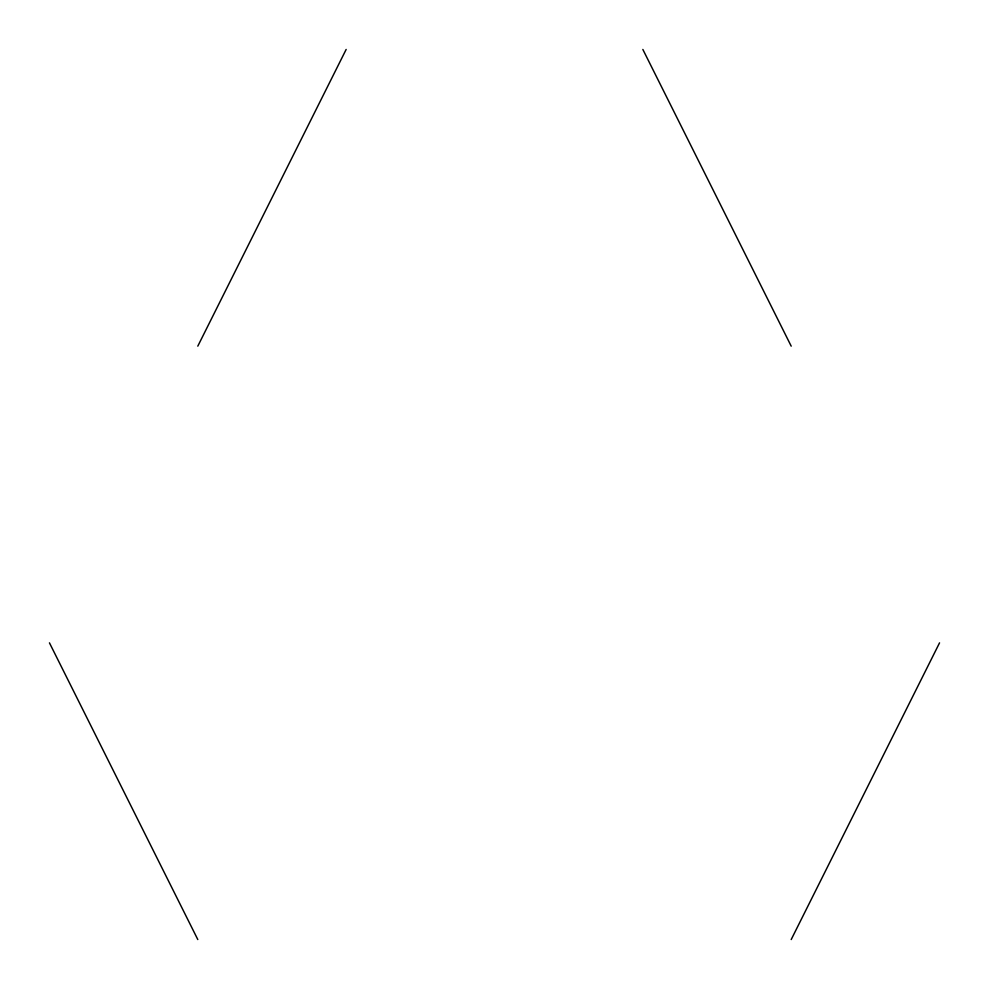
<?xml version="1.0" encoding="UTF-8"?>
<svg xmlns="http://www.w3.org/2000/svg" width="989" height="989" viewBox="0 0 989 989"><rect width="100%" height="100%" fill="white"/><g stroke="black" fill="none" stroke-linecap="round" stroke-linejoin="round"><path stroke-width="1.48" d="M197.8 346.15L346.15 49.45M791.2 939.55L939.55 642.85M642.85 49.45L791.2 346.15M49.45 642.85L197.8 939.55"/></g></svg>
